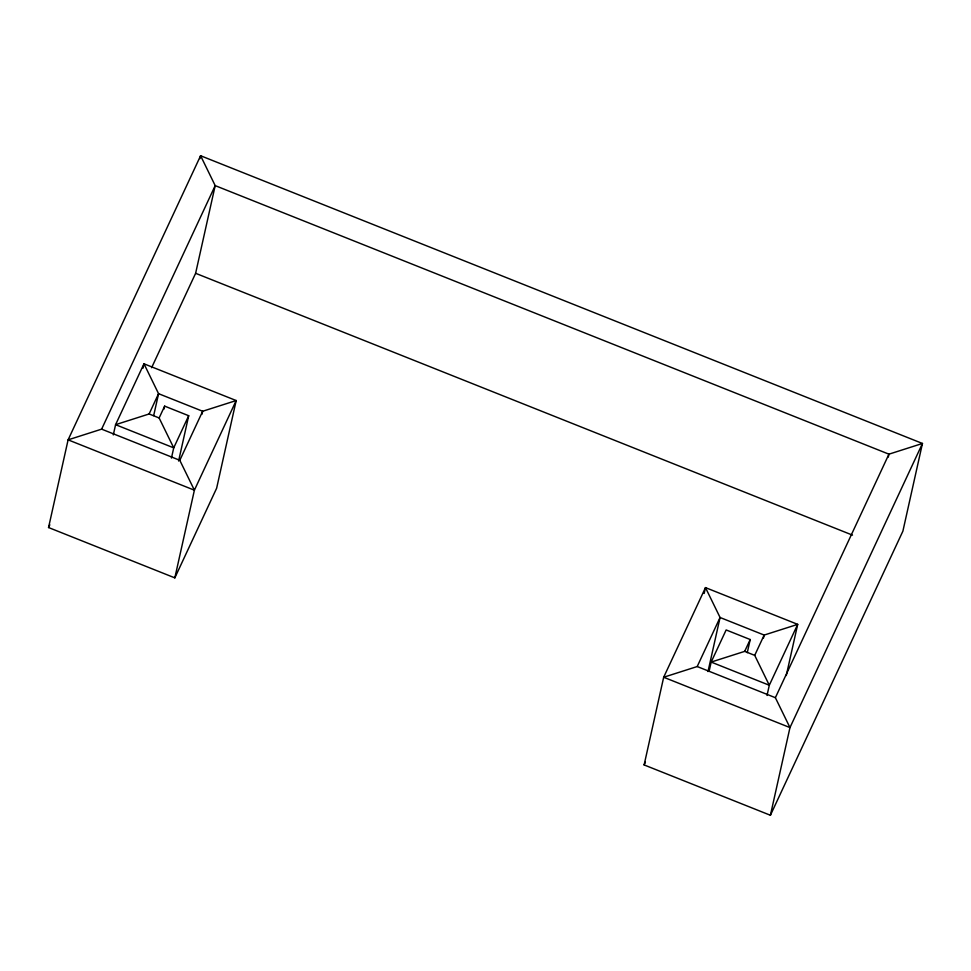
<?xml version="1.0" encoding="UTF-8"?>
<svg xmlns="http://www.w3.org/2000/svg" width="971" height="971" viewBox="0 0 971 971"><rect width="100%" height="100%" fill="white"/><g stroke="black" fill="none" stroke-linecap="round" stroke-linejoin="round"><path stroke-width="1.46" d="M113.304 434.911L115.585 424.679L143.975 363.797L236.184 400.55L216.63 488.243L174.829 577.866L48.55 527.532L68.104 439.851L200.596 155.736L922.45 443.468L902.896 531.149L770.404 815.264L644.125 764.93L663.678 677.248L705.48 587.613L797.689 624.365L786.279 675.513M143.004 368.191L143.975 363.797L158.564 393.68L153.685 415.6M199.941 158.661L200.596 155.736L215.186 185.619L195.62 273.3L151.61 367.706M164.002 409.058L164.645 406.133L188.702 415.722L178.603 461.019M171.442 458.081L173.724 447.849L188.702 415.722M202.017 414.18L202.672 411.255L236.184 400.55L194.394 490.185L174.829 577.866M704.169 593.463L705.48 587.613L720.069 617.495L708.005 671.568M709.206 670.852L711.16 662.076L726.15 629.948L750.207 639.537L747.269 652.682M763.522 637.996L764.165 635.07L797.689 624.365L769.299 685.247L767.017 695.479M770.404 815.264L789.969 727.582L922.45 443.468L888.938 454.173L215.186 185.619L101.627 429.146L68.104 439.851L194.394 490.185L179.805 460.303L101.627 429.146M888.283 457.098L888.938 454.173L775.38 697.7L789.969 727.582L663.678 677.248L697.202 666.543L775.38 697.7M48.55 527.532L49.824 524.789M149.109 413.974L159.135 417.967L173.724 447.849L115.585 424.679L149.109 413.974L158.564 393.68L202.672 411.255L179.805 460.303M159.135 417.967L164.645 406.133M644.125 764.93L645.387 762.211M697.202 666.543L720.069 617.495L764.165 635.07L754.71 655.364L769.299 685.247L711.16 662.076L744.684 651.371L754.71 655.364M744.684 651.371L750.207 639.537M195.62 273.3L852.502 535.13"/></g></svg>
